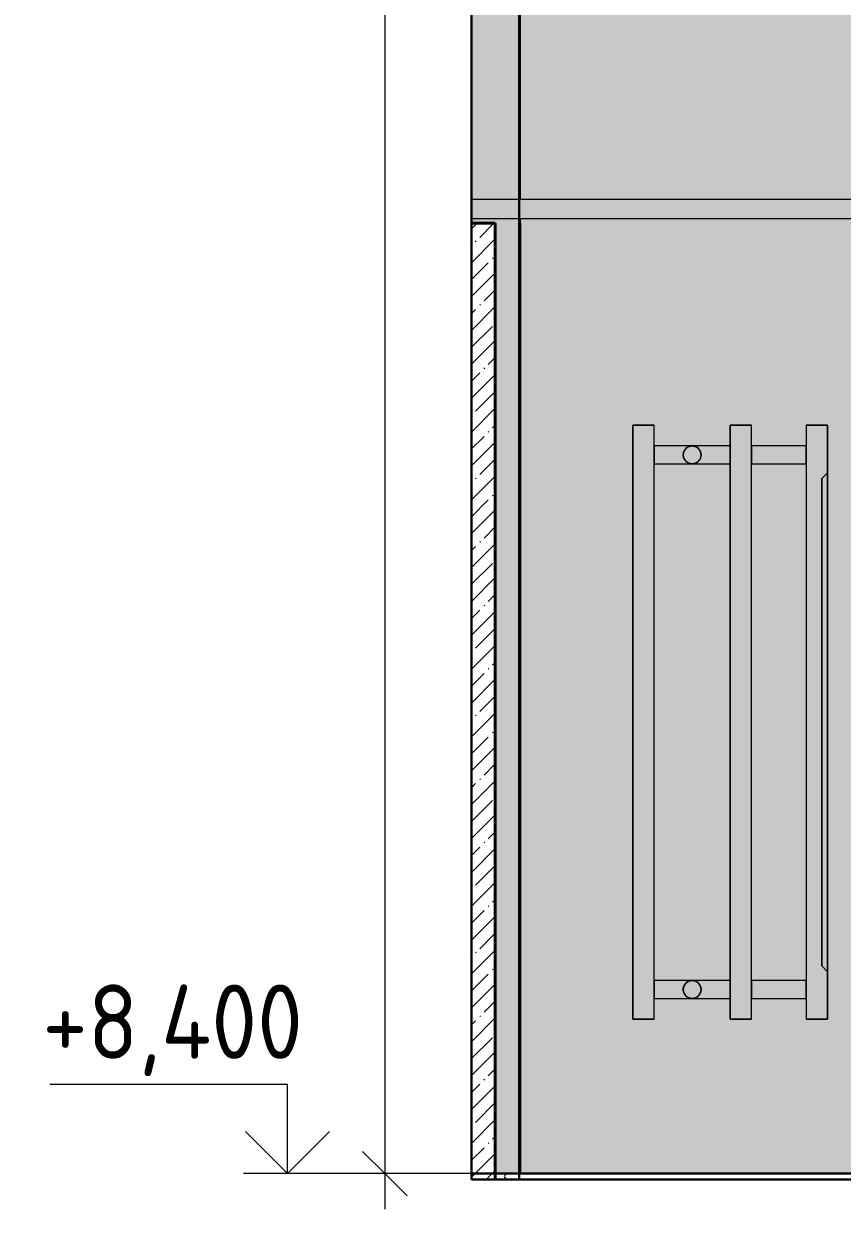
# Model space of a CAD drawing. Header units: millimetres. Extents: x 10406 to 76706, y -2377 to 12445.
# Drawn here: x 68720 to 69408, y 8370 to 9368 of the extents above; entities that cross this region are included whole.
import ezdxf

# ---------------------------------------------------------------- set-up
doc = ezdxf.new("R2010")
doc.units = ezdxf.units.MM
for name, color, linetype, lineweight in [('A-ANNO-DIMS', 7, 'Continuous', 9), ('A-ANNO-DIMS-25', 7, 'Continuous', 9), ('A-WALL-PATT', 7, 'Continuous', 9), ('G-ANNO-DIMS', 7, 'Continuous', 9), ('G-ANNO-DIMS-1', 7, 'Continuous', 20), ('I-WALL', 7, 'Continuous', 9), ('M-EQPM', 7, 'Continuous', 9), ('S-COLS', 7, 'Continuous', 9), ('Знаки', 7, 'Continuous', 9), ('Знаки-1', 7, 'Continuous', 18)]:
    doc.layers.add(name, color=color, linetype=linetype, lineweight=lineweight)
for name, color, linetype, lineweight, true_color in [('A-FLOR-FNSH-2', 7, 'Continuous', 30, 0x3c3c3c), ('A-WALL-4', 7, 'Continuous', 30, 0x3c3c3c), ('A-WALL-5', 7, 'Continuous', 40, 0x3c3c3c), ('A-WALL-FNSH-3', 7, 'Continuous', 30, 0x3c3c3c), ('I-WALL-1', 7, 'Continuous', 9, 0x787878)]:
    doc.layers.add(name, color=color, linetype=linetype, lineweight=lineweight, true_color=true_color)
doc.layers.add('M-EQPM-1', color=7, linetype='Continuous', lineweight=9, true_color=0xe6e6e6, transparency=0.7)
doc.styles.add('ISOCPEUR_2', font='isocpeur.ttf', dxfattribs={"width": 0.9, "height": 62.5})
doc.dimstyles.new('ISO-2_5_0_9К_БОЛЬШОЙ_1', dxfattribs={"dimscale": 304.8, "dimtxt": 62.248823, "dimasz": 0.123031, "dimexe": 0.098425, "dimexo": 0.246063, "dimgap": 0, "dimtad": 1, "dimdec": 0, "dimrnd": 10, "dimzin": 0, "dimdsep": 46, "dimtxsty": 'ISOCPEUR_2', "dimblk1": 'OBLIQUE', "dimblk2": 'OBLIQUE', "dimsah": 1, "dimcen": 0.09, "dimdle": 0.098425, "dimazin": 0, "dimtfac": 1, "dimtdec": 4, "dimtix": 1, "dimtmove": 0, "dimatfit": 3, "dimfxl": 1, "dimtvp": 1, "dimtolj": 1, "dimtzin": 0, "dimarcsym": 2})
pattern_1 = [(0, (68996.4075, 0), (30.48, 7.62), [2.515, -20.345, 2.515, -20.345, -121.92]), (0, (68996.4075, 0), (30.48, 7.62), [-45.72, 2.515, -43.205, 2.515, -20.345, -53.34]), (0, (68996.4075, 0), (30.48, 7.62), [-114.3, 2.515, -12.725, 2.515, -35.585]), (120, (69007.8375, 3.81), (-21.8391136, 22.5864543), [2.515, -20.345, 2.515, -20.345, -121.92]), (120, (69007.8375, 3.81), (-21.8391136, 22.5864543), [-45.72, 2.515, -43.205, 2.515, -20.345, -53.34]), (120, (69007.8375, 3.81), (-21.8391136, 22.5864543), [-114.3, 2.515, -12.725, 2.515, -35.585]), (240, (69011.6475, 19.05), (-8.6408864, -30.2064543), [2.515, -20.345, 2.515, -20.345, -121.92]), (240, (69011.6475, 19.05), (-8.6408864, -30.2064543), [-45.72, 2.515, -43.205, 2.515, -20.345, -53.34]), (240, (69011.6475, 19.05), (-8.6408864, -30.2064543), [-114.3, 2.515, -12.725, 2.515, -35.585])]

# ---------------------------------------------------------------- blocks, each defined once
blk = doc.blocks.new('radiator_prado_classic_z_tip_30_po exemplyaru - Classic Z Тип 30-500-30677899-Развертка 3_02-4')
at = {"layer": 'M-EQPM-1'}
for points in [[(253.7, 8530), (253.7, 9030), (235.7, 9030), (235.7, 8530)], [(335.7, 8530), (335.7, 9030), (317.7, 9030), (317.7, 8530)], [(381.7, 8530), (399.7, 8530), (399.7, 8570), (394.7, 8575), (394.7, 8985), (399.7, 8990), (399.7, 9030), (381.7, 9030), (381.7, 8546.33)], [(292.93, 9003.03), (292.94, 9003.06), (292.94, 9003.06)], [(291.06, 8999.77), (291.63, 9000.5), (291.11, 8999.84)], [(399.7, 8570), (399.7, 8990), (394.7, 8985), (394.7, 8575), (396.36, 8573.34)], [(292.93, 8553.03), (292.94, 8553.06), (292.94, 8553.06)], [(291.06, 8549.77), (291.51, 8550.33), (291.11, 8549.84)]]:
    blk.add_hatch(color=256, dxfattribs=at).paths.add_polyline_path(points)
h = blk.add_hatch(color=256, dxfattribs=at)
h.paths.add_polyline_path([(292.94, 9005), (317.7, 9005), (317.7, 9012.5), (253.7, 9012.24), (253.7, 9005), (292.93, 9005)])
h.paths.add_polyline_path([(381.7, 9005), (381.7, 9012.5), (335.7, 9012.24), (335.7, 9005), (366.66, 9005)])
h.paths.add_polyline_path([(292.93, 9006.97), (292.94, 9006.94), (292.93, 9006.95)])
h.paths.add_polyline_path([(291.06, 9010.23), (291.73, 9009.38), (291.11, 9010.16)])
h.paths.add_polyline_path([(279.21, 9008.75), (279.89, 9009.67), (279.21, 9008.76)])
h.paths.add_polyline_path([(278.47, 9006.97), (278.47, 9007), (278.47, 9006.98)])
h = blk.add_hatch(color=256, dxfattribs=at)
h.paths.add_polyline_path([(285.7, 8997.5), (317.7, 8997.76), (317.7, 9005), (293.2, 9005), (292.66, 9002.35), (291.51, 9000.33), (290.17, 8999.02), (289.12, 8998.37), (287.44, 8997.73), (287.14, 8997.64)])
h.paths.add_polyline_path([(253.7, 8997.5), (287.64, 8997.79), (289.63, 8998.64), (291.62, 9000.5), (292.28, 9001.44), (292.94, 9003.12), (292.93, 9005), (253.7, 9005), (253.7, 8997.64)])
h.paths.add_polyline_path([(280.34, 8999.77), (279.67, 9000.62), (280.29, 8999.84)])
h.paths.add_polyline_path([(335.7, 8997.5), (381.7, 8997.76), (381.7, 9005), (335.7, 9005), (335.7, 8997.76)])
h = blk.add_hatch(color=256, dxfattribs=at)
h.paths.add_polyline_path([(292.93, 9006.97), (292.66, 9007.65), (292.93, 9006.98)])
h.paths.add_polyline_path([(292.19, 9008.75), (291.73, 9009.38), (292.19, 9008.76)])
h = blk.add_hatch(color=256, dxfattribs=at)
h.paths.add_polyline_path([(278.2, 8555), (317.7, 8555), (317.7, 8562.5), (253.7, 8562.24), (253.7, 8555), (277.65, 8555)])
h.paths.add_polyline_path([(279.21, 8558.75), (279.89, 8559.67), (279.21, 8558.76)])
h.paths.add_polyline_path([(278.47, 8556.97), (278.47, 8557), (278.47, 8556.98)])
h.paths.add_polyline_path([(381.7, 8555), (381.7, 8562.5), (335.7, 8562.24), (335.7, 8555), (366.66, 8555)])
h = blk.add_hatch(color=256, dxfattribs=at)
h.paths.add_polyline_path([(292.19, 8551.25), (291.51, 8550.33), (292.19, 8551.24)])
h.paths.add_polyline_path([(292.93, 8553.03), (292.66, 8552.35), (292.93, 8553.02)])
h.paths.add_polyline_path([(253.7, 8547.5), (317.7, 8547.76), (317.7, 8555), (253.7, 8555), (253.7, 8547.64)])
h.paths.add_polyline_path([(381.7, 8547.5), (381.7, 8555), (335.7, 8555), (335.7, 8547.5), (366.66, 8547.5)])
h.paths.add_polyline_path([(280.34, 8549.77), (279.67, 8550.62), (280.29, 8549.84)])
h = blk.add_hatch(color=256, dxfattribs=at)
h.paths.add_polyline_path([(292.93, 8556.97), (292.66, 8557.65), (292.93, 8556.98)])
h.paths.add_polyline_path([(292.19, 8558.75), (291.73, 8559.38), (292.19, 8558.76)])
at = {"layer": 'M-EQPM'}
for p, q in [((235.7, 8530), (235.7, 9030)), ((235.7, 9030), (253.7, 9030)), ((253.7, 9030), (235.7, 9030)), ((235.7, 9030), (235.7, 8530)), ((253.7, 8530), (253.7, 9030)), ((253.7, 9012.5), (253.7, 9030)), ((317.7, 9030), (335.7, 9030)), ((335.7, 9030), (317.7, 9030)), ((317.7, 8530), (317.7, 9030)), ((317.7, 9030), (317.7, 9012.5)), ((335.7, 8530), (335.7, 9030)), ((335.7, 9012.5), (335.7, 9030)), ((399.7, 9030), (381.7, 9030)), ((381.7, 9030), (399.7, 9030)), ((381.7, 9030), (381.7, 8530)), ((381.7, 9030), (381.7, 9012.5)), ((399.7, 8990), (399.7, 9030)), ((399.7, 9030), (399.7, 8530)), ((317.7, 9012.5), (253.7, 9012.5)), ((317.7, 9012.5), (253.7, 9012.5)), ((253.7, 9012.24), (253.7, 9012.5)), ((253.7, 9012.5), (253.7, 9005)), ((253.7, 9012.24), (253.7, 9012.5)), ((253.7, 9012.5), (253.7, 9005)), ((253.7, 9011.5), (253.7, 9012.24)), ((253.7, 9011.5), (253.7, 9012.24)), ((253.7, 8997.76), (253.7, 9012.24)), ((317.7, 9012.5), (317.7, 9008.75)), ((317.7, 9005), (317.7, 9012.5)), ((317.7, 9012.5), (317.7, 9008.75)), ((317.7, 9005), (317.7, 9012.5)), ((317.7, 9012.24), (317.7, 8997.76)), ((381.7, 9012.5), (335.7, 9012.5)), ((381.7, 9012.5), (335.7, 9012.5)), ((335.7, 9011.5), (335.7, 9012.5)), ((335.7, 9012.5), (335.7, 9005)), ((335.7, 9005), (335.7, 9012.5)), ((335.7, 9012.5), (335.7, 9005)), ((335.7, 8997.76), (335.7, 9012.24)), ((381.7, 9005), (381.7, 9012.5)), ((381.7, 9012.5), (381.7, 9005)), ((381.7, 9005), (381.7, 9012.5)), ((381.7, 9012.5), (381.7, 9005)), ((381.7, 9012.24), (381.7, 8997.76)), ((253.7, 9010.3), (253.7, 9011.5)), ((253.7, 9005), (253.7, 9011.5)), ((253.7, 9006.94), (253.7, 9010.3)), ((253.7, 9005), (253.7, 9006.94)), ((253.7, 8997.5), (253.7, 9005)), ((253.7, 9005), (253.7, 8997.5)), ((253.7, 8997.5), (253.7, 9005)), ((253.7, 9005), (253.7, 8997.5)), ((317.7, 9008.75), (317.7, 9006.94)), ((317.7, 9008.75), (317.7, 9006.94)), ((317.7, 9006.94), (317.7, 9005)), ((317.7, 9006.94), (317.7, 9005)), ((317.7, 9005), (317.7, 8997.5)), ((317.7, 8997.5), (317.7, 9005)), ((317.7, 9005), (317.7, 8998.5)), ((317.7, 8997.5), (317.7, 9005)), ((335.7, 9010.3), (335.7, 9011.5)), ((335.7, 9008.75), (335.7, 9010.3)), ((335.7, 9006.94), (335.7, 9008.75)), ((335.7, 9005), (335.7, 9006.94)), ((335.7, 9003.06), (335.7, 9005)), ((335.7, 9005), (335.7, 9001.25)), ((335.7, 8997.5), (335.7, 9005)), ((335.7, 9005), (335.7, 8998.5)), ((335.7, 9001.25), (335.7, 9003.06)), ((381.7, 8998.5), (381.7, 9005)), ((381.7, 9005), (381.7, 8997.5)), ((381.7, 8997.5), (381.7, 9005)), ((381.7, 9005), (381.7, 8998.5)), ((253.7, 8997.5), (317.7, 8997.5)), ((253.7, 8997.5), (317.7, 8997.5)), ((253.7, 8562.5), (253.7, 8997.5)), ((317.7, 8998.5), (317.7, 8997.5)), ((317.7, 8997.5), (317.7, 8562.5)), ((335.7, 8999.7), (335.7, 9001.25)), ((335.7, 9001.25), (335.7, 8999.7)), ((335.7, 8998.5), (335.7, 8999.7)), ((335.7, 8999.7), (335.7, 8997.5)), ((335.7, 8997.76), (335.7, 8998.5)), ((335.7, 8998.5), (335.7, 8997.76)), ((335.7, 8997.5), (335.7, 8997.76)), ((335.7, 8997.76), (335.7, 8997.5)), ((335.7, 8997.5), (381.7, 8997.5)), ((335.7, 8997.5), (381.7, 8997.5)), ((335.7, 8562.5), (335.7, 8997.5)), ((381.7, 8997.5), (381.7, 8998.5)), ((381.7, 8998.5), (381.7, 8997.5)), ((381.7, 8997.5), (381.7, 8562.5)), ((399.7, 8990), (394.7, 8985)), ((399.7, 8990), (394.7, 8985)), ((399.7, 8990), (394.7, 8985)), ((399.7, 8990), (394.7, 8985)), ((399.7, 8990), (394.7, 8985)), ((399.7, 8990), (394.7, 8985)), ((399.7, 8990), (394.7, 8985)), ((399.7, 8990), (394.7, 8985)), ((399.7, 8990), (394.7, 8985)), ((399.7, 8990), (394.7, 8985)), ((399.7, 8990), (394.7, 8985)), ((399.7, 8990), (394.7, 8985)), ((399.7, 8990), (394.7, 8985)), ((399.7, 8990), (394.7, 8985)), ((399.7, 8990), (394.7, 8985)), ((399.7, 8990), (394.7, 8985)), ((399.7, 8990), (394.7, 8985)), ((399.7, 8990), (394.7, 8985)), ((399.7, 8990), (394.7, 8985)), ((399.7, 8990), (394.7, 8985)), ((399.7, 8990), (394.7, 8985)), ((399.7, 8990), (394.7, 8985)), ((399.7, 8990), (394.7, 8985)), ((399.7, 8990), (394.7, 8985)), ((399.7, 8990), (394.7, 8985)), ((399.7, 8990), (394.7, 8985)), ((399.7, 8990), (394.7, 8985)), ((399.7, 8990), (394.7, 8985)), ((399.7, 8990), (394.7, 8985)), ((399.7, 8990), (394.7, 8985)), ((399.7, 8990), (394.7, 8985)), ((399.7, 8990), (394.7, 8985)), ((399.7, 8990), (394.7, 8985)), ((399.7, 8990), (394.7, 8985)), ((399.7, 8990), (394.7, 8985)), ((399.7, 8990), (394.7, 8985)), ((399.7, 8990), (394.7, 8985)), ((399.7, 8990), (394.7, 8985)), ((399.7, 8990), (394.7, 8985)), ((399.7, 8990), (394.7, 8985)), ((399.7, 8990), (394.7, 8985)), ((399.7, 8990), (394.7, 8985)), ((399.7, 8990), (394.7, 8985)), ((399.7, 8990), (394.7, 8985)), ((399.7, 8990), (394.7, 8985)), ((399.7, 8990), (394.7, 8985)), ((399.7, 8990), (394.7, 8985)), ((399.7, 8990), (394.7, 8985)), ((399.7, 8990), (394.7, 8985)), ((399.7, 8990), (394.7, 8985)), ((399.7, 8990), (394.7, 8985)), ((399.7, 8990), (394.7, 8985)), ((399.7, 8990), (394.7, 8985)), ((399.7, 8990), (394.7, 8985)), ((399.7, 8990), (394.7, 8985)), ((399.7, 8990), (394.7, 8985)), ((399.7, 8990), (394.7, 8985)), ((399.7, 8990), (394.7, 8985)), ((399.7, 8990), (394.7, 8985)), ((399.7, 8990), (394.7, 8985)), ((399.7, 8990), (394.7, 8985)), ((399.7, 8990), (394.7, 8985)), ((399.7, 8990), (394.7, 8985)), ((399.7, 8990), (394.7, 8985)), ((394.7, 8575), (394.7, 8985)), ((394.7, 8985), (394.7, 8575)), ((394.7, 8575), (394.7, 8985)), ((394.7, 8985), (394.7, 8575)), ((394.7, 8575), (394.7, 8985)), ((394.7, 8985), (394.7, 8575)), ((394.7, 8575), (394.7, 8985)), ((394.7, 8985), (394.7, 8575)), ((394.7, 8575), (394.7, 8985)), ((394.7, 8985), (394.7, 8575)), ((394.7, 8575), (394.7, 8985)), ((394.7, 8985), (394.7, 8575)), ((394.7, 8575), (394.7, 8985)), ((394.7, 8985), (394.7, 8575)), ((394.7, 8575), (394.7, 8985)), ((394.7, 8985), (394.7, 8575)), ((394.7, 8575), (394.7, 8985)), ((394.7, 8985), (394.7, 8575)), ((394.7, 8575), (394.7, 8985)), ((394.7, 8985), (394.7, 8575)), ((394.7, 8575), (394.7, 8985)), ((394.7, 8985), (394.7, 8575)), ((394.7, 8575), (394.7, 8985)), ((394.7, 8985), (394.7, 8575)), ((394.7, 8575), (394.7, 8985)), ((394.7, 8985), (394.7, 8575)), ((394.7, 8575), (394.7, 8985)), ((394.7, 8985), (394.7, 8575)), ((394.7, 8575), (394.7, 8985)), ((394.7, 8985), (394.7, 8575)), ((394.7, 8575), (394.7, 8985)), ((394.7, 8985), (394.7, 8575)), ((394.7, 8575), (394.7, 8985)), ((394.7, 8985), (394.7, 8575)), ((394.7, 8575), (394.7, 8985)), ((394.7, 8985), (394.7, 8575)), ((394.7, 8575), (394.7, 8985)), ((394.7, 8985), (394.7, 8575)), ((394.7, 8575), (394.7, 8985)), ((394.7, 8985), (394.7, 8575)), ((394.7, 8575), (394.7, 8985)), ((394.7, 8985), (394.7, 8575)), ((394.7, 8575), (394.7, 8985)), ((394.7, 8985), (394.7, 8575)), ((394.7, 8575), (394.7, 8985)), ((394.7, 8985), (394.7, 8575)), ((394.7, 8575), (394.7, 8985)), ((394.7, 8985), (394.7, 8575)), ((394.7, 8575), (394.7, 8985)), ((394.7, 8985), (394.7, 8575)), ((394.7, 8575), (394.7, 8985)), ((394.7, 8985), (394.7, 8575)), ((394.7, 8575), (394.7, 8985)), ((394.7, 8985), (394.7, 8575)), ((394.7, 8575), (394.7, 8985)), ((394.7, 8985), (394.7, 8575)), ((394.7, 8575), (394.7, 8985)), ((394.7, 8985), (394.7, 8575)), ((394.7, 8575), (394.7, 8985)), ((394.7, 8985), (394.7, 8575)), ((394.7, 8575), (394.7, 8985)), ((394.7, 8985), (394.7, 8575)), ((394.7, 8575), (394.7, 8985)), ((394.7, 8985), (394.7, 8575)), ((399.7, 8570), (399.7, 8990)), ((399.7, 8990), (399.7, 8570)), ((399.7, 8570), (399.7, 8990)), ((399.7, 8990), (399.7, 8570)), ((399.7, 8570), (399.7, 8990)), ((399.7, 8990), (399.7, 8570)), ((399.7, 8570), (399.7, 8990)), ((399.7, 8990), (399.7, 8570)), ((399.7, 8570), (399.7, 8990)), ((399.7, 8990), (399.7, 8570)), ((399.7, 8570), (399.7, 8990)), ((399.7, 8990), (399.7, 8570)), ((399.7, 8570), (399.7, 8990)), ((399.7, 8990), (399.7, 8570)), ((399.7, 8570), (399.7, 8990)), ((399.7, 8990), (399.7, 8570)), ((399.7, 8570), (399.7, 8990)), ((399.7, 8570), (399.7, 8990)), ((399.7, 8990), (399.7, 8570)), ((399.7, 8570), (399.7, 8990)), ((399.7, 8990), (399.7, 8570)), ((399.7, 8570), (399.7, 8990)), ((399.7, 8990), (399.7, 8570)), ((399.7, 8570), (399.7, 8990)), ((399.7, 8990), (399.7, 8570)), ((399.7, 8570), (399.7, 8990)), ((399.7, 8990), (399.7, 8570)), ((399.7, 8570), (399.7, 8990)), ((399.7, 8990), (399.7, 8570)), ((399.7, 8570), (399.7, 8990)), ((399.7, 8990), (399.7, 8570)), ((399.7, 8570), (399.7, 8990)), ((399.7, 8990), (399.7, 8570)), ((399.7, 8570), (399.7, 8990)), ((399.7, 8990), (399.7, 8570)), ((399.7, 8570), (399.7, 8990)), ((399.7, 8990), (399.7, 8570)), ((399.7, 8570), (399.7, 8990)), ((399.7, 8990), (399.7, 8570)), ((399.7, 8570), (399.7, 8990)), ((399.7, 8990), (399.7, 8570)), ((399.7, 8570), (399.7, 8990)), ((399.7, 8990), (399.7, 8570)), ((399.7, 8570), (399.7, 8990)), ((399.7, 8990), (399.7, 8570)), ((399.7, 8570), (399.7, 8990)), ((399.7, 8990), (399.7, 8570)), ((399.7, 8570), (399.7, 8990)), ((399.7, 8990), (399.7, 8570)), ((399.7, 8570), (399.7, 8990)), ((399.7, 8990), (399.7, 8570)), ((399.7, 8570), (399.7, 8990)), ((399.7, 8990), (399.7, 8570)), ((399.7, 8570), (399.7, 8990)), ((399.7, 8990), (399.7, 8570)), ((399.7, 8570), (399.7, 8990)), ((399.7, 8990), (399.7, 8570)), ((399.7, 8570), (399.7, 8990)), ((399.7, 8990), (399.7, 8570)), ((399.7, 8570), (399.7, 8990)), ((399.7, 8990), (399.7, 8570)), ((399.7, 8570), (399.7, 8990)), ((399.7, 8990), (399.7, 8570)), ((399.7, 8570), (399.7, 8990)), ((399.7, 8990), (399.7, 8570)), ((394.7, 8575), (399.7, 8570)), ((399.7, 8570), (394.7, 8575)), ((394.7, 8575), (399.7, 8570)), ((399.7, 8570), (394.7, 8575)), ((394.7, 8575), (399.7, 8570)), ((399.7, 8570), (394.7, 8575)), ((394.7, 8575), (399.7, 8570)), ((399.7, 8570), (394.7, 8575)), ((394.7, 8575), (399.7, 8570)), ((399.7, 8570), (394.7, 8575)), ((394.7, 8575), (399.7, 8570)), ((399.7, 8570), (394.7, 8575)), ((394.7, 8575), (399.7, 8570)), ((399.7, 8570), (394.7, 8575)), ((394.7, 8575), (399.7, 8570)), ((399.7, 8570), (394.7, 8575)), ((394.7, 8575), (399.7, 8570)), ((399.7, 8570), (394.7, 8575)), ((394.7, 8575), (399.7, 8570)), ((399.7, 8570), (394.7, 8575)), ((394.7, 8575), (399.7, 8570)), ((399.7, 8570), (394.7, 8575)), ((394.7, 8575), (399.7, 8570)), ((399.7, 8570), (394.7, 8575)), ((394.7, 8575), (399.7, 8570)), ((399.7, 8570), (394.7, 8575)), ((394.7, 8575), (399.7, 8570)), ((399.7, 8570), (394.7, 8575)), ((394.7, 8575), (399.7, 8570)), ((399.7, 8570), (394.7, 8575)), ((394.7, 8575), (399.7, 8570)), ((399.7, 8570), (394.7, 8575)), ((394.7, 8575), (399.7, 8570)), ((399.7, 8570), (394.7, 8575)), ((394.7, 8575), (399.7, 8570)), ((399.7, 8570), (394.7, 8575)), ((394.7, 8575), (399.7, 8570)), ((399.7, 8570), (394.7, 8575)), ((394.7, 8575), (399.7, 8570)), ((399.7, 8570), (394.7, 8575)), ((394.7, 8575), (399.7, 8570)), ((399.7, 8570), (394.7, 8575)), ((394.7, 8575), (399.7, 8570)), ((399.7, 8570), (394.7, 8575)), ((394.7, 8575), (399.7, 8570)), ((399.7, 8570), (394.7, 8575)), ((394.7, 8575), (399.7, 8570)), ((399.7, 8570), (394.7, 8575)), ((394.7, 8575), (399.7, 8570)), ((399.7, 8570), (394.7, 8575)), ((394.7, 8575), (399.7, 8570)), ((399.7, 8570), (394.7, 8575)), ((394.7, 8575), (399.7, 8570)), ((399.7, 8570), (394.7, 8575)), ((394.7, 8575), (399.7, 8570)), ((399.7, 8570), (394.7, 8575)), ((394.7, 8575), (399.7, 8570)), ((399.7, 8570), (394.7, 8575)), ((394.7, 8575), (399.7, 8570)), ((399.7, 8570), (394.7, 8575)), ((394.7, 8575), (399.7, 8570)), ((399.7, 8570), (394.7, 8575)), ((394.7, 8575), (399.7, 8570)), ((399.7, 8570), (394.7, 8575)), ((317.7, 8562.5), (253.7, 8562.5)), ((317.7, 8562.5), (253.7, 8562.5)), ((253.7, 8555), (253.7, 8562.5)), ((253.7, 8562.5), (253.7, 8555)), ((253.7, 8555), (253.7, 8562.5)), ((253.7, 8562.5), (253.7, 8555)), ((317.7, 8562.5), (317.7, 8561.5)), ((317.7, 8555), (317.7, 8562.5)), ((317.7, 8562.5), (317.7, 8555)), ((317.7, 8555), (317.7, 8562.5)), ((381.7, 8562.5), (335.7, 8562.5)), ((381.7, 8562.5), (335.7, 8562.5)), ((335.7, 8561.5), (335.7, 8562.5)), ((335.7, 8562.5), (335.7, 8555)), ((335.7, 8555), (335.7, 8562.5)), ((335.7, 8562.5), (335.7, 8555)), ((381.7, 8555), (381.7, 8562.5)), ((381.7, 8562.5), (381.7, 8558.75)), ((381.7, 8555), (381.7, 8562.5)), ((381.7, 8562.5), (381.7, 8555)), ((399.7, 8530), (399.7, 8570)), ((253.7, 8561.5), (253.7, 8562.24)), ((253.7, 8547.76), (253.7, 8561.47)), ((253.7, 8555), (253.7, 8547.5)), ((253.7, 8547.5), (253.7, 8555)), ((253.7, 8553.06), (253.7, 8555)), ((253.7, 8555), (253.7, 8547.5)), ((253.7, 8548.5), (253.7, 8553.06)), ((317.7, 8562.24), (317.7, 8561.5)), ((317.7, 8561.5), (317.7, 8555)), ((317.7, 8561.47), (317.7, 8547.76)), ((317.7, 8555), (317.7, 8547.5)), ((317.7, 8548.5), (317.7, 8555)), ((317.7, 8555), (317.7, 8553.06)), ((317.7, 8547.5), (317.7, 8555)), ((317.7, 8553.06), (317.7, 8551.25)), ((335.7, 8561.5), (335.7, 8562.24)), ((335.7, 8555), (335.7, 8561.5)), ((335.7, 8547.76), (335.7, 8561.47)), ((335.7, 8547.5), (335.7, 8555)), ((335.7, 8555), (335.7, 8547.5)), ((335.7, 8547.76), (335.7, 8555)), ((335.7, 8555), (335.7, 8547.5)), ((381.7, 8562.24), (381.7, 8561.5)), ((381.7, 8561.47), (381.7, 8547.76)), ((381.7, 8558.75), (381.7, 8555)), ((381.7, 8547.5), (381.7, 8555)), ((381.7, 8555), (381.7, 8548.5)), ((381.7, 8553.06), (381.7, 8555)), ((381.7, 8555), (381.7, 8547.5)), ((381.7, 8547.76), (381.7, 8553.06)), ((253.7, 8547.5), (253.7, 8548.5)), ((253.7, 8547.5), (317.7, 8547.5)), ((253.7, 8547.5), (317.7, 8547.5)), ((253.7, 8530), (253.7, 8547.5)), ((317.7, 8551.25), (317.7, 8547.5)), ((317.7, 8547.5), (317.7, 8548.5)), ((317.7, 8547.5), (317.7, 8530)), ((335.7, 8547.5), (335.7, 8547.76)), ((335.7, 8547.5), (381.7, 8547.5)), ((335.7, 8547.5), (381.7, 8547.5)), ((335.7, 8530), (335.7, 8547.5)), ((381.7, 8548.5), (381.7, 8547.5)), ((381.7, 8547.5), (381.7, 8547.76)), ((381.7, 8547.5), (381.7, 8530)), ((235.7, 8530), (253.7, 8530)), ((253.7, 8530), (235.7, 8530)), ((317.7, 8530), (335.7, 8530)), ((335.7, 8530), (317.7, 8530)), ((399.7, 8530), (381.7, 8530)), ((381.7, 8530), (399.7, 8530))]:
    blk.add_line(p, q, dxfattribs=at)
for centre, start, end in [((285.7, 9005), 360, 180), ((285.7, 9005), 117.26107, 120), ((285.7, 9005), 107.50829, 117.26107), ((285.7, 9005), 72.49171, 107.50829), ((285.7, 9005), 62.73893, 72.49171), ((285.7, 9005), 60, 62.73893), ((285.7, 9005), 165, 180), ((285.7, 9005), 180, 195), ((285.7, 9005), 180, 360), ((285.7, 9005), 150, 164.49794), ((285.7, 9005), 195.50206, 210), ((285.7, 9005), 136.37895, 149.93487), ((285.7, 9005), 121.69476, 135), ((285.7, 9005), 45, 58.30524), ((285.7, 9005), 30.06513, 43.62105), ((285.7, 9005), 15.50206, 30), ((285.7, 9005), 330, 344.49794), ((285.7, 9005), 0, 15), ((285.7, 9005), 345, 0), ((285.7, 9005), 210.06513, 216.09113), ((285.7, 9005), 217.27318, 223.62105), ((285.7, 9005), 225, 238.30524), ((285.7, 9005), 240, 242.73893), ((285.7, 9005), 242.73893, 252.49171), ((285.7, 9005), 252.49171, 287.50829), ((285.7, 9005), 287.50829, 297.26107), ((285.7, 9005), 297.26107, 300), ((285.7, 9005), 301.69476, 315), ((285.7, 9005), 316.37895, 321.14264), ((285.7, 9005), 322.72682, 329.93487), ((285.7, 8555), 360, 180), ((285.7, 8555), 90.00451, 103.42927), ((285.7, 8555), 75.00451, 90), ((285.7, 8555), 165, 195), ((285.7, 8555), 180, 0), ((285.7, 8555), 150, 164.49794), ((285.7, 8555), 195.50206, 210), ((285.7, 8555), 136.37895, 149.93487), ((285.7, 8555), 121.68165, 135), ((285.7, 8555), 120, 120.30452), ((285.7, 8555), 117.28226, 120), ((285.7, 8555), 107.49554, 117.28226), ((285.7, 8555), 105.00484, 107.49554), ((285.7, 8555), 72.47896, 75), ((285.7, 8555), 62.76012, 72.47896), ((285.7, 8555), 60.00484, 62.76012), ((285.7, 8555), 59.69548, 60), ((285.7, 8555), 45.00563, 58.29213), ((285.7, 8555), 30.06513, 43.62105), ((285.7, 8555), 15.50206, 30), ((285.7, 8555), 330, 344.49794), ((285.7, 8555), 345, 15), ((285.7, 8555), 210.06513, 223.62105), ((285.7, 8555), 225, 238.31835), ((285.7, 8555), 240, 242.71774), ((285.7, 8555), 242.71774, 252.50446), ((285.7, 8555), 252.50446, 254.99516), ((285.7, 8555), 256.57073, 269.99549), ((285.7, 8555), 270, 284.99549), ((285.7, 8555), 285, 287.52104), ((285.7, 8555), 287.52104, 297.23988), ((285.7, 8555), 297.23988, 299.99516), ((285.7, 8555), 301.70787, 314.99437), ((285.7, 8555), 316.37895, 329.93487)]:
    blk.add_arc(centre, 7.5, start, end, dxfattribs=at)
for points, knots in [([(280.26, 9010.16), (280.35, 9010.26), (280.55, 9010.46), (280.96, 9010.82), (281.39, 9011.14), (281.82, 9011.43), (282.27, 9011.68), (283.07, 9012.06), (284.26, 9012.41), (285.22, 9012.5), (285.7, 9012.5)], [0.4285714, 0.4285714, 0.4285714, 0.4285714, 0.4642857, 0.5, 0.5714286, 0.6071429, 0.6428571, 0.7142857, 0.8571429, 1, 1, 1, 1]), ([(281.5, 9011.21), (281.61, 9011.28), (281.83, 9011.43), (282.27, 9011.68), (282.62, 9011.84), (282.85, 9011.94)], [0.5714286, 0.5714286, 0.5714286, 0.5714286, 0.6071429, 0.6428571, 0.7142857, 0.7142857, 0.7142857, 0.7142857]), ([(285.7, 9012.5), (286.18, 9012.5), (287.14, 9012.41), (288.33, 9012.06), (289.13, 9011.68), (289.58, 9011.43), (289.9, 9011.21), (290.23, 9010.98), (290.54, 9010.73), (290.85, 9010.46), (291.05, 9010.26), (291.14, 9010.16)], [0, 0, 0, 0, 0.1428571, 0.2857143, 0.3571429, 0.3928571, 0.4285714, 0.4642857, 0.5, 0.5357143, 0.5714286, 0.5714286, 0.5714286, 0.5714286]), ([(288.55, 9011.94), (288.78, 9011.84), (289.13, 9011.68), (289.57, 9011.43), (289.79, 9011.28), (289.9, 9011.21)], [0.2857143, 0.2857143, 0.2857143, 0.2857143, 0.3571429, 0.3928571, 0.4285714, 0.4285714, 0.4285714, 0.4285714]), ([(278.2, 9005), (278.2, 9005.35), (278.24, 9005.86), (278.35, 9006.52), (278.43, 9006.84), (278.47, 9007)], [0, 0, 0, 0, 0.0714286, 0.1071429, 0.1428571, 0.1428571, 0.1428571, 0.1428571]), ([(278.2, 9005), (278.21, 9005.35), (278.25, 9005.86), (278.36, 9006.52), (278.43, 9006.84), (278.47, 9007)], [0, 0, 0, 0, 0.0714286, 0.1071429, 0.1428571, 0.1428571, 0.1428571, 0.1428571]), ([(278.47, 9003), (278.43, 9003.16), (278.35, 9003.48), (278.24, 9004.14), (278.2, 9004.65), (278.2, 9005)], [0.8571429, 0.8571429, 0.8571429, 0.8571429, 0.8928571, 0.9285714, 1, 1, 1, 1]), ([(278.47, 9003), (278.43, 9003.16), (278.36, 9003.48), (278.25, 9004.14), (278.21, 9004.65), (278.2, 9005)], [0.8571429, 0.8571429, 0.8571429, 0.8571429, 0.8928571, 0.9285714, 1, 1, 1, 1]), ([(280.42, 9010.32), (280.46, 9010.37), (280.61, 9010.51), (280.87, 9010.74), (281.09, 9010.92), (281.21, 9011.01)], [0.44802074, 0.44802074, 0.44802074, 0.44802074, 0.46428571, 0.5, 0.54036514, 0.54036514, 0.54036514, 0.54036514]), ([(289.9, 9011.21), (290.01, 9011.14), (290.23, 9010.98), (290.54, 9010.73), (290.79, 9010.51), (290.94, 9010.37), (290.98, 9010.32)], [0.4285714, 0.4285714, 0.4285714, 0.4285714, 0.4642857, 0.5, 0.5357143, 0.5519793, 0.5519793, 0.5519793, 0.5519793]), ([(292.93, 9007), (292.97, 9006.84), (293.05, 9006.52), (293.16, 9005.86), (293.2, 9005.35), (293.2, 9005)], [0.8571429, 0.8571429, 0.8571429, 0.8571429, 0.8928571, 0.9285714, 1, 1, 1, 1]), ([(292.93, 9007), (292.97, 9006.84), (293.04, 9006.52), (293.15, 9005.86), (293.19, 9005.35), (293.2, 9005)], [0.8571429, 0.8571429, 0.8571429, 0.8571429, 0.8928571, 0.9285714, 1, 1, 1, 1]), ([(293.2, 9005), (293.2, 9004.65), (293.16, 9004.14), (293.05, 9003.48), (292.97, 9003.16), (292.93, 9003)], [0, 0, 0, 0, 0.0714286, 0.1071429, 0.1428571, 0.1428571, 0.1428571, 0.1428571]), ([(293.2, 9005), (293.19, 9004.65), (293.15, 9004.14), (293.04, 9003.48), (292.97, 9003.16), (292.93, 9003)], [0, 0, 0, 0, 0.0714286, 0.1071429, 0.1428571, 0.1428571, 0.1428571, 0.1428571]), ([(285.7, 8997.5), (285.22, 8997.5), (284.26, 8997.59), (283.07, 8997.94), (282.27, 8998.32), (281.82, 8998.57), (281.5, 8998.79), (281.17, 8999.02), (280.86, 8999.27), (280.55, 8999.54), (280.35, 8999.74), (280.26, 8999.84)], [0, 0, 0, 0, 0.1428571, 0.2857143, 0.3571429, 0.3928571, 0.4285714, 0.4642857, 0.5, 0.5357143, 0.5714286, 0.5714286, 0.5714286, 0.5714286]), ([(281.5, 8998.79), (281.39, 8998.86), (281.17, 8999.02), (280.86, 8999.27), (280.61, 8999.49), (280.46, 8999.63), (280.42, 8999.68)], [0.4285714, 0.4285714, 0.4285714, 0.4285714, 0.4642857, 0.5, 0.5357143, 0.5519793, 0.5519793, 0.5519793, 0.5519793]), ([(282.85, 8998.06), (282.62, 8998.16), (282.27, 8998.32), (281.83, 8998.57), (281.61, 8998.72), (281.5, 8998.79)], [0.2857143, 0.2857143, 0.2857143, 0.2857143, 0.3571429, 0.3928571, 0.4285714, 0.4285714, 0.4285714, 0.4285714]), ([(291.14, 8999.84), (291.05, 8999.74), (290.85, 8999.54), (290.44, 8999.18), (290.01, 8998.86), (289.58, 8998.57), (289.13, 8998.32), (288.33, 8997.94), (287.14, 8997.59), (286.18, 8997.5), (285.7, 8997.5)], [0.4285714, 0.4285714, 0.4285714, 0.4285714, 0.4642857, 0.5, 0.5714286, 0.6071429, 0.6428571, 0.7142857, 0.8571429, 1, 1, 1, 1]), ([(289.9, 8998.79), (289.79, 8998.72), (289.57, 8998.57), (289.13, 8998.32), (288.78, 8998.16), (288.55, 8998.06)], [0.5714286, 0.5714286, 0.5714286, 0.5714286, 0.6071429, 0.6428571, 0.7142857, 0.7142857, 0.7142857, 0.7142857]), ([(290.98, 8999.68), (290.94, 8999.63), (290.79, 8999.49), (290.53, 8999.26), (290.31, 8999.08), (290.19, 8998.99)], [0.44802074, 0.44802074, 0.44802074, 0.44802074, 0.46428571, 0.5, 0.54036514, 0.54036514, 0.54036514, 0.54036514]), ([(291.54, 9000.29), (291.5, 9000.25), (291.37, 9000.09), (291.24, 8999.94), (291.14, 8999.84)], [0.37844314, 0.37844314, 0.37844314, 0.37844314, 0.39285714, 0.42857143, 0.42857143, 0.42857143, 0.42857143]), ([(280.26, 8560.16), (280.35, 8560.26), (280.55, 8560.46), (280.96, 8560.82), (281.39, 8561.14), (281.82, 8561.43), (282.27, 8561.68), (283.07, 8562.06), (284.26, 8562.41), (285.22, 8562.5), (285.7, 8562.5)], [0.4285714, 0.4285714, 0.4285714, 0.4285714, 0.4642857, 0.5, 0.5714286, 0.6071429, 0.6428571, 0.7142857, 0.8571429, 1, 1, 1, 1]), ([(285.7, 8562.5), (286.18, 8562.5), (287.14, 8562.41), (288.33, 8562.06), (289.13, 8561.68), (289.58, 8561.43), (289.9, 8561.21), (290.23, 8560.98), (290.54, 8560.73), (290.85, 8560.46), (291.05, 8560.26), (291.14, 8560.16)], [0, 0, 0, 0, 0.1428571, 0.2857143, 0.3571429, 0.3928571, 0.4285714, 0.4642857, 0.5, 0.5357143, 0.5714286, 0.5714286, 0.5714286, 0.5714286]), ([(278.47, 8557), (278.43, 8556.84), (278.36, 8556.52), (278.25, 8555.86), (278.21, 8555.35), (278.2, 8555)], [0.8571429, 0.8571429, 0.8571429, 0.8571429, 0.8928571, 0.9285714, 1, 1, 1, 1]), ([(278.2, 8555), (278.21, 8555.35), (278.25, 8555.86), (278.36, 8556.52), (278.43, 8556.84), (278.47, 8557)], [0, 0, 0, 0, 0.0714286, 0.1071429, 0.1428571, 0.1428571, 0.1428571, 0.1428571]), ([(278.2, 8555), (278.21, 8554.65), (278.25, 8554.14), (278.36, 8553.48), (278.43, 8553.16), (278.47, 8553)], [0, 0, 0, 0, 0.0714286, 0.1071429, 0.1428571, 0.1428571, 0.1428571, 0.1428571]), ([(278.47, 8553), (278.43, 8553.16), (278.36, 8553.48), (278.25, 8554.14), (278.21, 8554.65), (278.2, 8555)], [0.8571429, 0.8571429, 0.8571429, 0.8571429, 0.8928571, 0.9285714, 1, 1, 1, 1]), ([(281.17, 8560.98), (281.07, 8560.9), (280.86, 8560.73), (280.61, 8560.51), (280.46, 8560.37), (280.42, 8560.32)], [0.46428571, 0.46428571, 0.46428571, 0.46428571, 0.5, 0.53571429, 0.55201445, 0.55201445, 0.55201445, 0.55201445]), ([(281.97, 8561.51), (281.92, 8561.48), (281.76, 8561.39), (281.61, 8561.28), (281.5, 8561.21)], [0.37738252, 0.37738252, 0.37738252, 0.37738252, 0.39285714, 0.42857143, 0.42857143, 0.42857143, 0.42857143]), ([(282.85, 8561.94), (282.62, 8561.84), (282.34, 8561.71), (282.06, 8561.56), (282.01, 8561.53)], [0.28571429, 0.28571429, 0.28571429, 0.28571429, 0.35714286, 0.37261382, 0.37261382, 0.37261382, 0.37261382]), ([(289.39, 8561.53), (289.34, 8561.56), (289.06, 8561.71), (288.79, 8561.84), (288.55, 8561.94)], [0.62738618, 0.62738618, 0.62738618, 0.62738618, 0.64285714, 0.71428571, 0.71428571, 0.71428571, 0.71428571]), ([(289.9, 8561.21), (289.8, 8561.28), (289.64, 8561.39), (289.48, 8561.48), (289.43, 8561.51)], [0.57142857, 0.57142857, 0.57142857, 0.57142857, 0.60714286, 0.62261748, 0.62261748, 0.62261748, 0.62261748]), ([(290.98, 8560.32), (290.94, 8560.37), (290.8, 8560.51), (290.44, 8560.82), (290.12, 8561.06), (289.9, 8561.21)], [0.4479855, 0.4479855, 0.4479855, 0.4479855, 0.4642857, 0.5, 0.5714286, 0.5714286, 0.5714286, 0.5714286]), ([(293.2, 8555), (293.19, 8555.35), (293.16, 8555.86), (293.04, 8556.52), (292.97, 8556.84), (292.93, 8557)], [0, 0, 0, 0, 0.0714286, 0.1071429, 0.1428571, 0.1428571, 0.1428571, 0.1428571]), ([(292.93, 8557), (292.97, 8556.84), (293.04, 8556.52), (293.15, 8555.86), (293.19, 8555.35), (293.2, 8555)], [0.8571429, 0.8571429, 0.8571429, 0.8571429, 0.8928571, 0.9285714, 1, 1, 1, 1]), ([(292.93, 8553), (292.97, 8553.16), (293.04, 8553.48), (293.16, 8554.14), (293.19, 8554.65), (293.2, 8555)], [0.8571429, 0.8571429, 0.8571429, 0.8571429, 0.8928571, 0.9285714, 1, 1, 1, 1]), ([(293.2, 8555), (293.19, 8554.65), (293.15, 8554.14), (293.04, 8553.48), (292.97, 8553.16), (292.93, 8553)], [0, 0, 0, 0, 0.0714286, 0.1071429, 0.1428571, 0.1428571, 0.1428571, 0.1428571]), ([(285.7, 8547.5), (285.22, 8547.5), (284.26, 8547.59), (283.07, 8547.94), (282.27, 8548.32), (281.82, 8548.57), (281.5, 8548.79), (281.17, 8549.02), (280.86, 8549.27), (280.55, 8549.54), (280.35, 8549.74), (280.26, 8549.84)], [0, 0, 0, 0, 0.1428571, 0.2857143, 0.3571429, 0.3928571, 0.4285714, 0.4642857, 0.5, 0.5357143, 0.5714286, 0.5714286, 0.5714286, 0.5714286]), ([(280.42, 8549.68), (280.46, 8549.63), (280.61, 8549.49), (280.96, 8549.18), (281.28, 8548.94), (281.5, 8548.79)], [0.4479855, 0.4479855, 0.4479855, 0.4479855, 0.4642857, 0.5, 0.5714286, 0.5714286, 0.5714286, 0.5714286]), ([(281.5, 8548.79), (281.61, 8548.71), (281.82, 8548.57), (282.27, 8548.32), (282.62, 8548.16), (282.85, 8548.06)], [0.5714286, 0.5714286, 0.5714286, 0.5714286, 0.6071429, 0.6428571, 0.7142857, 0.7142857, 0.7142857, 0.7142857]), ([(291.14, 8549.84), (291.05, 8549.74), (290.85, 8549.54), (290.44, 8549.18), (290.01, 8548.86), (289.58, 8548.57), (289.13, 8548.32), (288.33, 8547.94), (287.14, 8547.59), (286.18, 8547.5), (285.7, 8547.5)], [0.4285714, 0.4285714, 0.4285714, 0.4285714, 0.4642857, 0.5, 0.5714286, 0.6071429, 0.6428571, 0.7142857, 0.8571429, 1, 1, 1, 1]), ([(288.55, 8548.06), (288.79, 8548.16), (289.13, 8548.32), (289.58, 8548.57), (289.8, 8548.71), (289.9, 8548.79)], [0.2857143, 0.2857143, 0.2857143, 0.2857143, 0.3571429, 0.3928571, 0.4285714, 0.4285714, 0.4285714, 0.4285714]), ([(290.23, 8549.02), (290.33, 8549.1), (290.54, 8549.27), (290.8, 8549.49), (290.94, 8549.63), (290.98, 8549.68)], [0.46428571, 0.46428571, 0.46428571, 0.46428571, 0.5, 0.53571429, 0.55201445, 0.55201445, 0.55201445, 0.55201445])]:
    blk.add_open_spline(points, degree=3, knots=knots, dxfattribs=at)
for points in [[(282.85, 9011.94), (283.31, 9012.13), (283.78, 9012.27), (284.26, 9012.36)], [(284.26, 9012.36), (284.74, 9012.45), (285.22, 9012.5), (285.7, 9012.5)], [(285.7, 9012.5), (286.18, 9012.5), (286.66, 9012.45), (287.14, 9012.36)], [(287.14, 9012.36), (287.62, 9012.27), (288.09, 9012.13), (288.55, 9011.94)], [(278.47, 9007), (278.52, 9007.16), (278.61, 9007.47), (278.79, 9007.92), (278.99, 9008.35), (279.13, 9008.62), (279.21, 9008.76)], [(278.47, 9007), (278.51, 9007.16), (278.61, 9007.47), (278.79, 9007.92), (278.99, 9008.35), (279.13, 9008.62), (279.21, 9008.76)], [(279.21, 9001.24), (279.13, 9001.38), (278.99, 9001.65), (278.79, 9002.08), (278.61, 9002.53), (278.52, 9002.84), (278.47, 9003)], [(279.21, 9001.24), (279.13, 9001.38), (278.99, 9001.65), (278.79, 9002.08), (278.61, 9002.53), (278.51, 9002.84), (278.47, 9003)], [(279.21, 9008.76), (279.29, 9008.89), (279.44, 9009.15), (279.7, 9009.51), (279.97, 9009.85), (280.16, 9010.06), (280.26, 9010.16)], [(279.21, 9008.76), (279.28, 9008.89), (279.44, 9009.15), (279.7, 9009.51), (279.97, 9009.85), (280.16, 9010.06), (280.26, 9010.16)], [(291.14, 9010.16), (291.24, 9010.06), (291.43, 9009.85), (291.7, 9009.51), (291.96, 9009.15), (292.11, 9008.89), (292.19, 9008.76)], [(291.14, 9010.16), (291.24, 9010.06), (291.43, 9009.85), (291.7, 9009.51), (291.96, 9009.15), (292.12, 9008.89), (292.19, 9008.76)], [(292.19, 9008.76), (292.27, 9008.62), (292.41, 9008.35), (292.61, 9007.92), (292.79, 9007.47), (292.88, 9007.16), (292.93, 9007)], [(292.19, 9008.76), (292.27, 9008.62), (292.41, 9008.35), (292.61, 9007.92), (292.79, 9007.47), (292.89, 9007.16), (292.93, 9007)], [(292.93, 9003), (292.88, 9002.84), (292.79, 9002.53), (292.61, 9002.08), (292.41, 9001.65), (292.27, 9001.38), (292.19, 9001.24)], [(292.93, 9003), (292.89, 9002.84), (292.79, 9002.53), (292.61, 9002.08), (292.41, 9001.65), (292.27, 9001.38), (292.19, 9001.24)], [(279.7, 9000.5), (279.61, 9000.61), (279.44, 9000.85), (279.29, 9001.11), (279.21, 9001.24)], [(280.26, 8999.84), (280.16, 8999.94), (279.97, 9000.15), (279.7, 9000.49), (279.44, 9000.85), (279.28, 9001.11), (279.21, 9001.24)], [(280.26, 8999.84), (280.16, 8999.94), (279.97, 9000.15), (279.79, 9000.38), (279.7, 9000.5)], [(284.26, 8997.64), (283.78, 8997.73), (283.31, 8997.87), (282.85, 8998.06)], [(285.7, 8997.5), (285.22, 8997.5), (284.74, 8997.55), (284.26, 8997.64)], [(287.14, 8997.64), (286.66, 8997.55), (286.18, 8997.5), (285.7, 8997.5)], [(288.55, 8998.06), (288.09, 8997.87), (287.62, 8997.73), (287.14, 8997.64)], [(292.19, 9001.24), (292.12, 9001.11), (291.96, 9000.85), (291.7, 9000.49), (291.43, 9000.15), (291.24, 8999.94), (291.14, 8999.84)], [(292.19, 9001.24), (292.11, 9001.11), (291.96, 9000.85), (291.79, 9000.61), (291.7, 9000.5)], [(285.7, 8562.5), (285.22, 8562.5), (284.74, 8562.45), (284.26, 8562.36)], [(287.14, 8562.36), (286.66, 8562.45), (286.19, 8562.5), (285.7, 8562.5)], [(279.21, 8558.76), (279.13, 8558.62), (278.99, 8558.35), (278.79, 8557.92), (278.61, 8557.47), (278.52, 8557.16), (278.47, 8557)], [(278.47, 8557), (278.51, 8557.16), (278.61, 8557.47), (278.79, 8557.92), (278.99, 8558.35), (279.13, 8558.62), (279.21, 8558.76)], [(278.47, 8553), (278.52, 8552.84), (278.61, 8552.53), (278.79, 8552.08), (278.99, 8551.65), (279.13, 8551.38), (279.21, 8551.24)], [(279.21, 8551.24), (279.13, 8551.38), (278.99, 8551.65), (278.79, 8552.08), (278.61, 8552.53), (278.51, 8552.84), (278.47, 8553)], [(280.26, 8560.16), (280.16, 8560.06), (279.97, 8559.85), (279.7, 8559.51), (279.44, 8559.15), (279.28, 8558.89), (279.21, 8558.76)], [(279.21, 8558.76), (279.28, 8558.89), (279.44, 8559.15), (279.7, 8559.51), (279.97, 8559.85), (280.16, 8560.06), (280.26, 8560.16)], [(284.26, 8562.36), (283.78, 8562.27), (283.31, 8562.13), (282.85, 8561.94)], [(288.55, 8561.94), (288.09, 8562.13), (287.62, 8562.27), (287.14, 8562.36)], [(292.19, 8558.76), (292.12, 8558.89), (291.96, 8559.15), (291.7, 8559.51), (291.43, 8559.85), (291.24, 8560.06), (291.14, 8560.16)], [(291.14, 8560.16), (291.24, 8560.06), (291.43, 8559.85), (291.7, 8559.51), (291.96, 8559.15), (292.12, 8558.89), (292.19, 8558.76)], [(292.93, 8557), (292.89, 8557.16), (292.79, 8557.47), (292.61, 8557.92), (292.41, 8558.35), (292.27, 8558.62), (292.19, 8558.76)], [(292.19, 8558.76), (292.27, 8558.62), (292.41, 8558.35), (292.61, 8557.92), (292.79, 8557.47), (292.89, 8557.16), (292.93, 8557)], [(292.19, 8551.24), (292.27, 8551.38), (292.41, 8551.65), (292.61, 8552.08), (292.79, 8552.53), (292.89, 8552.84), (292.93, 8553)], [(292.93, 8553), (292.89, 8552.84), (292.79, 8552.53), (292.61, 8552.08), (292.41, 8551.65), (292.27, 8551.38), (292.19, 8551.24)], [(279.21, 8551.24), (279.28, 8551.11), (279.44, 8550.85), (279.7, 8550.49), (279.97, 8550.15), (280.16, 8549.94), (280.26, 8549.84)], [(280.26, 8549.84), (280.16, 8549.94), (279.97, 8550.15), (279.7, 8550.49), (279.44, 8550.85), (279.28, 8551.11), (279.21, 8551.24)], [(282.85, 8548.06), (283.31, 8547.87), (283.78, 8547.73), (284.26, 8547.64)], [(284.26, 8547.64), (284.74, 8547.55), (285.22, 8547.5), (285.7, 8547.5)], [(285.7, 8547.5), (286.19, 8547.5), (286.66, 8547.55), (287.14, 8547.64)], [(287.14, 8547.64), (287.62, 8547.73), (288.09, 8547.87), (288.55, 8548.06)], [(291.14, 8549.84), (291.24, 8549.94), (291.43, 8550.15), (291.7, 8550.49), (291.96, 8550.85), (292.12, 8551.11), (292.19, 8551.24)], [(292.19, 8551.24), (292.12, 8551.11), (291.96, 8550.85), (291.7, 8550.49), (291.43, 8550.15), (291.24, 8549.94), (291.14, 8549.84)]]:
    blk.add_open_spline(points, degree=3, dxfattribs=at)
blk = doc.blocks.new('Зашивка радиатора_ с перфорацией М5 - Зашивка радиатора_ с перфорацией М5-30945411-Развертка 3_02-4')
at = {"layer": 'Знаки'}
h = blk.add_hatch(color=256, dxfattribs=at)
h.paths.add_polyline_path([(99.45, 9204), (100, 9204), (100, 9220), (99.45, 9220)])
h.paths.add_polyline_path([(140, 9204), (499.94, 9204), (499.94, 9220), (140, 9220)])
blk.add_hatch(color=256, dxfattribs=at).paths.add_polyline_path([(483.94, 8500), (499.94, 8500), (499.94, 9170), (483.94, 9170), (483.94, 8516.05)])
at = {"layer": 'Знаки-1'}
for p, q in [((499.94, 9220), (99.45, 9220)), ((499.94, 9204), (499.94, 9220)), ((99.45, 9204), (499.94, 9204)), ((499.94, 9170), (483.94, 9170)), ((483.94, 9170), (483.94, 8500)), ((499.94, 8500), (499.94, 9170)), ((483.94, 8500), (499.94, 8500))]:
    blk.add_line(p, q, dxfattribs=at)
blk = doc.blocks.new('Высотные отметки - Стрелка_Верх-17668718-Развертка 3_02-4')
at = {"layer": 'G-ANNO-DIMS'}
for p, q in [((-65.24, 12345), (-265.24, 12345)), ((-65.24, 12270), (-65.24, 12345)), ((-27.34, 12270), (-102.33, 12270))]:
    blk.add_line(p, q, dxfattribs=at)
at = {"layer": 'G-ANNO-DIMS-1'}
for q in [(-100.6, 12305.36), (-29.88, 12305.36)]:
    blk.add_line((-65.24, 12270), q, dxfattribs=at)
blk = doc.blocks.new('DIMBLOCK97-Развертка 3_02-4')
at = {"layer": 'A-ANNO-DIMS-25'}
for p, q in [((69023.59, 11830), (69023.59, 8370)), ((69441.41, 11800), (68993.59, 11800)), ((69023.59, 11800), (69441.41, 11800)), ((69061.41, 8400), (68993.59, 8400)), ((69023.59, 8400), (69021.41, 8400))]:
    blk.add_line(p, q, dxfattribs=at)
at = {"layer": 'A-ANNO-DIMS-25', "lineweight": 20}
for p, q in [((69023.59, 11800), (69004.84, 11818.75)), ((69023.59, 11800), (69042.34, 11781.25)), ((69023.59, 8400), (69004.84, 8418.75)), ((69023.59, 8400), (69042.34, 8381.25))]:
    blk.add_line(p, q, dxfattribs=at)
at = {"layer": 'A-ANNO-DIMS-25', "color": 0, "insert": (68941.94, 10018), "char_height": 62.5, "width": 196.802, "attachment_point": 1, "rotation": 90, "line_spacing_factor": 1.149209, "style": 'ISOCPEUR_2'}
blk.add_mtext('3400', dxfattribs=at)
blk = doc.blocks.new('_Oblique')
at = {"color": 0, "linetype": 'ByBlock', "lineweight": -2}
blk.add_line((-0.5, -0.5), (0.5, 0.5), dxfattribs=at)

msp = doc.modelspace()

# ---------------------------------------------------------------- hatches: boundary and pattern name
at = {"layer": 'A-WALL-PATT'}
h = msp.add_hatch(color=256, dxfattribs=at)
h.paths.add_polyline_path([(69137.41, 8400), (69516.41, 8400), (69516.41, 11690), (69137.41, 11690), (69137.41, 9220), (69496.34, 9220), (69496.34, 9204), (69137.41, 9204), (69137.41, 8516.05)])
h.paths.add_polyline_path([(69496.34, 8500), (69480.34, 8500), (69480.34, 9170), (69496.34, 9170), (69496.34, 8516.05)])
h.paths.add_polyline_path([(69396.11, 8530), (69378.11, 8530), (69378.11, 8547.5), (69332.11, 8547.5), (69332.11, 8530), (69314.11, 8530), (69314.11, 8547.5), (69250.11, 8547.5), (69250.11, 8530), (69232.11, 8530), (69232.11, 9030), (69250.11, 9030), (69250.11, 9012.5), (69314.11, 9012.5), (69314.11, 9030), (69332.11, 9030), (69332.11, 9012.5), (69378.11, 9012.5), (69378.11, 9030), (69396.11, 9030), (69396.11, 8546.33)])
h.paths.add_polyline_path([(69250.11, 8562.5), (69314.11, 8562.5), (69314.11, 8997.5), (69250.11, 8997.5), (69250.11, 8576.61)])
h.paths.add_polyline_path([(69332.11, 8562.5), (69378.11, 8562.5), (69378.11, 8997.5), (69332.11, 8997.5), (69332.11, 8576.61)])
at = {"layer": 'I-WALL'}
h = msp.add_hatch(color=256, dxfattribs=at)
h.paths.add_polyline_path([(69096.41, 9200), (69096.41, 9204), (69095.85, 9204), (69095.85, 9200)])
h.paths.add_polyline_path([(69095.85, 9220), (69096.41, 9220), (69096.41, 11680), (69095.85, 11680), (69095.85, 9242.72)])
at = {"layer": 'I-WALL-1'}
h = msp.add_hatch(dxfattribs=at)
h.set_pattern_fill('FP_17', color=256, style=0, pattern_type=2)
h.set_pattern_definition(pattern_1)
h.paths.add_polyline_path([(69136.41, 8400), (69136.41, 11700), (69096.41, 11700), (69096.41, 9200), (69116.41, 9200), (69116.41, 8400)])
h = msp.add_hatch(dxfattribs=at)
h.set_pattern_fill('FP_16', color=256, style=0, pattern_type=2)
h.set_pattern_definition([(45, (68996.408, 0), (-14.25598, 14.25598), []), (45, (69010.664, 0), (-14.25598, 14.25598), [25.202, -5.04, 0.8382, -4.202])])
h.paths.add_polyline_path([(69096.41, 8394.94), (69096.41, 8395), (69116.41, 8395), (69116.41, 9200), (69095.85, 9200), (69095.85, 8394.94)])
h = msp.add_hatch(dxfattribs=at)
h.set_pattern_fill('FP_17', color=256, style=0, pattern_type=2)
h.set_pattern_definition(pattern_1)
h.paths.add_polyline_path([(69136.19, 8395), (69136.41, 8395), (69136.41, 8400), (69116.41, 8400), (69116.41, 8395)])
at = {"layer": 'S-COLS'}
h = msp.add_hatch(color=256, dxfattribs=at)
h.paths.add_polyline_path([(69136.41, 9200), (69137.41, 9200), (69137.41, 9204), (69136.41, 9204)])
h.paths.add_polyline_path([(69137.41, 9220), (69137.41, 11690), (69136.41, 11690), (69136.41, 9220)])

# ---------------------------------------------------------------- linework, layer by layer
at = {"layer": 'A-FLOR-FNSH-2'}
for p, q in [((76696.75, 8395), (69096.41, 8395)), ((76676.41, 8400), (69136.41, 8400)), ((69136.41, 8400), (69136.41, 8395))]:
    msp.add_line(p, q, dxfattribs=at)
at = {"layer": 'A-WALL-4'}
for p, q in [((69096.41, 12270), (69096.41, 8394.94)), ((69136.41, 8394.94), (69136.41, 12270)), ((69136.41, 8400), (69096.41, 8400))]:
    msp.add_line(p, q, dxfattribs=at)
at = {"layer": 'A-WALL-5'}
for p, q in [((69116.41, 9200), (69095.85, 9200)), ((69116.41, 8394.94), (69116.41, 9200))]:
    msp.add_line(p, q, dxfattribs=at)
at = {"layer": 'A-WALL-FNSH-3'}
for p, q in [((69137.41, 9200), (69136.41, 9200)), ((69137.41, 8400), (69137.41, 9200)), ((69136.41, 8400), (69136.41, 8400))]:
    msp.add_line(p, q, dxfattribs=at)
at = {"layer": 'G-ANNO-DIMS'}
msp.add_line((69363.88, 8400), (68941.66, 8400), dxfattribs=at)
at = {"layer": 'I-WALL'}
for p, q in [((69137.41, 11690), (69137.41, 9220)), ((69137.41, 9204), (69137.41, 9200))]:
    msp.add_line(p, q, dxfattribs=at)

# ---------------------------------------------------------------- block references
at = {"layer": 'G-ANNO-DIMS'}
msp.add_blockref('Высотные отметки - Стрелка_Верх-17668718-Развертка 3_02-4', (69006.9, -3870), dxfattribs=at)
at = {"layer": 'M-EQPM'}
msp.add_blockref('radiator_prado_classic_z_tip_30_po exemplyaru - Classic Z Тип 30-500-30677899-Развертка 3_02-4', (68996.41, 0), dxfattribs=at)
at = {"layer": 'Знаки'}
msp.add_blockref('Зашивка радиатора_ с перфорацией М5 - Зашивка радиатора_ с перфорацией М5-30945411-Развертка 3_02-4', (68996.41, 0), dxfattribs=at)

# ---------------------------------------------------------------- texts
at = {"layer": 'G-ANNO-DIMS', "insert": (68735.23, 8559.15), "char_height": 62.5, "width": 261.4279, "attachment_point": 1, "line_spacing_factor": 1.149209, "style": 'ISOCPEUR_2', "bg_fill": 3, "box_fill_scale": 1.25, "bg_fill_color": 256, "bg_fill_true_color": 13158600, "bg_fill_transparency": 0}
msp.add_mtext('+8,400', dxfattribs=at)

# ---------------------------------------------------------------- next in the draw order: dimensions: what is measured, and where the dimension line sits
at = {"layer": 'A-ANNO-DIMS'}
dim = msp.add_linear_dim(base=(69023.59, 8400), p1=(69516.41, 11800), p2=(69136.41, 8400), angle=90, dimstyle='ISO-2_5_0_9К_БОЛЬШОЙ_1', override={"dimpost": '<>', "dimfxl": 3421.16939}, dxfattribs=at)
dim.commit()
dim.dimension.update_dxf_attribs({"geometry": 'DIMBLOCK97-Развертка 3_02-4', "text_midpoint": (68992.34, 10100)})

doc.saveas('drawing.dxf')
